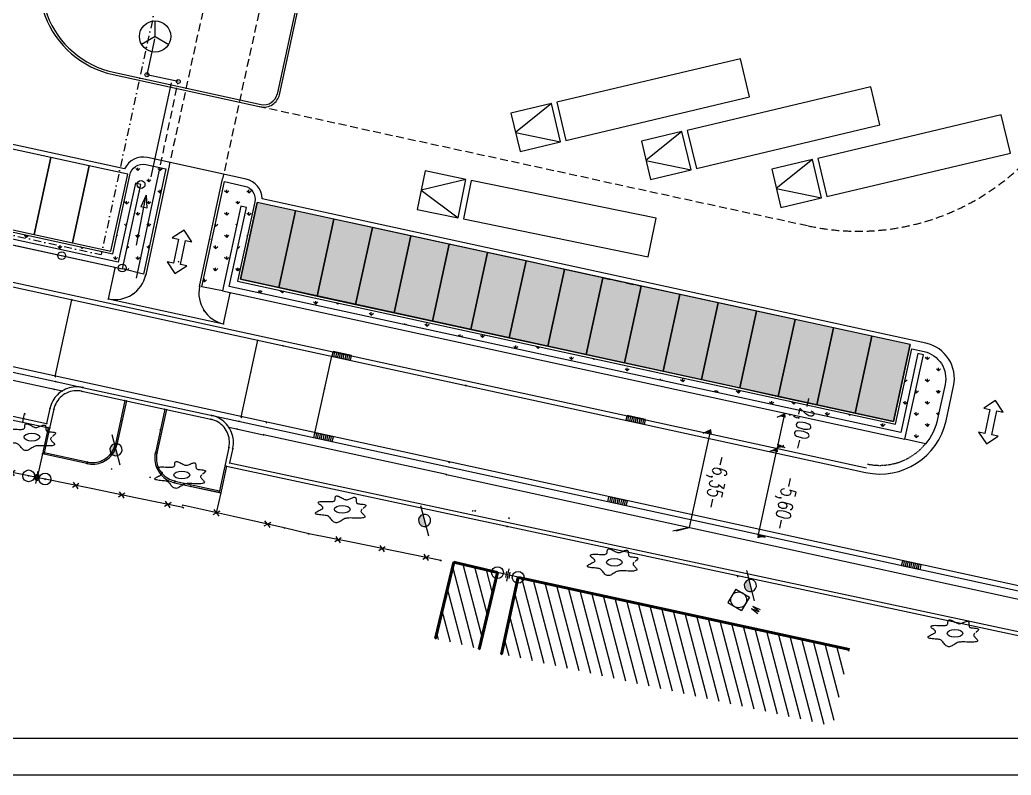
# Model space of a CAD drawing. Header units: millimetres. Extents: x 3476 to 38328, y 1439 to 26921.
# Drawn here: x 16885 to 23188, y 1439 to 6243 of the extents above; entities that cross this region are included whole.
import ezdxf

# ---------------------------------------------------------------- set-up
doc = ezdxf.new("R2010")
doc.units = ezdxf.units.MM
doc.header["$LTSCALE"] = 100
doc.header["$MEASUREMENT"] = 0
for name, pattern in [('DASHDOT', [1, 0.5, -0.25, 0, -0.25]), ('DASHED', [0.75, 0.5, -0.25]), ('DOT', [0.055, 0.03, -0.025])]:
    doc.linetypes.add(name, pattern=pattern)
doc.layers.get('0').update_dxf_attribs({"linetype": 'CONTINUOUS'})
for name, color, linetype in [('--W-AFSLUITING', 5, 'CONTINUOUS'), ('--W-BETON-Z', 4, 'CONTINUOUS'), ('--W-BORDUUR', 1, 'CONTINUOUS'), ('--W-FIETSPAD-Z', 5, 'CONTINUOUS'), ('--W-FIGUUR-25', 5, 'CONTINUOUS'), ('--W-FIGUUR-50', 3, 'CONTINUOUS'), ('--W-GOOT', 4, 'CONTINUOUS'), ('--W-GROEN-HAAG-Z', 2, 'CONTINUOUS'), ('--W-GROEN-Z', 1, 'CONTINUOUS'), ('--W-GROEN-ZA', 1, 'CONTINUOUS'), ('--W-KLINKERS-ZWART-Z', 5, 'CONTINUOUS'), ('--W-MARKERING', 1, 'DASHED'), ('--W-OT-SLOK', 7, 'CONTINUOUS'), ('--W-OT-WEG1', 7, 'CONTINUOUS'), ('--W-OT-WEG2', 7, 'CONTINUOUS'), ('--W-PARKEERVAK', 2, 'CONTINUOUS'), ('--WE-GRONDK-BUITENV', 3, 'DASHDOT'), ('BT-AFSL', 7, 'CONTINUOUS'), ('BT-BEPL', 7, 'CONTINUOUS'), ('BT-GEBO1', 7, 'CONTINUOUS'), ('BT-GEBO2', 7, 'CONTINUOUS'), ('BT-KAPA', 7, 'CONTINUOUS'), ('BT-WEG1', 7, 'CONTINUOUS'), ('C-LINE-H025X2', 7, 'DASHED')]:
    doc.layers.add(name, color=color, linetype=linetype)
doc.styles.get("Standard").update_dxf_attribs({"font": 'romans.shx', "width": 0.7, "height": 62.5})
pattern_1 = [(284.6284, (20030.515, 51681.626), (65.5377, 17.105985), [])]
pattern_2 = [(90, (-82915.385, 48275.82), (-70.71068, 70.71068), [18.75, -122.67136]), (45, (-82915.39, 48275.82), (-70.71068, 70.71068), [18.75, -81.25]), (135, (-82915.39, 48275.82), (-70.71068, -70.71068), [18.75, -81.25])]

# ---------------------------------------------------------------- blocks, each defined once
blk = doc.blocks.new('ARROW')
blk.add_hatch(color=0).paths.add_polyline_path([(0, 0), (-1.05, -0.25), (-0.9, 0), (-1.05, 0.25)])
at = {"color": 0, "lineweight": 9}
for p, q in [((-1.05, 0.25), (0, 0)), ((0, 0), (-1.05, -0.25))]:
    blk.add_line(p, q, dxfattribs=at)
at = {"flags": 1}
for tag, p in [('POINTNUMBER', (0, 0)), ('COMMENT', (0, -1.25))]:
    blk.add_attdef(tag, p, '', height=1, dxfattribs=at)
blk = doc.blocks.new('INVISIBLE')
at = {"color": 0, "lineweight": 9}
for p, q in [((-0.0375, 0), (0.0375, 0)), ((0, -0.0375), (0, 0.0375))]:
    blk.add_line(p, q, dxfattribs=at)
at = {"flags": 1}
for tag, p in [('POINTNUMBER', (0, 0)), ('COMMENT', (0, -1.25))]:
    blk.add_attdef(tag, p, '', height=1, dxfattribs=at)
blk = doc.blocks.new('AFSLUITING_HOUTPRIKKEL')
at = {"color": 0, "lineweight": 5}
blk.add_line((0, 0), (3, 0), dxfattribs=at)
at = {"color": 0, "lineweight": 20}
for q in [(0.825, 0.175), (0.825, -0.175), (1.175, 0.175), (1.175, -0.175)]:
    blk.add_line((1, 0), q, dxfattribs=at)
blk = doc.blocks.new('BEPLANTINGEN_LOOFBOOM')
at = {"color": 0, "lineweight": 20}
for p, q in [((-0.28, 1.255), (-0.23, 1.32)), ((-0.23, 1.32), (-0.18, 1.395)), ((-0.18, 1.395), (-0.125, 1.475)), ((-0.125, 1.475), (-0.075, 1.55)), ((-0.075, 1.55), (-0.02, 1.62)), ((-0.02, 1.62), (0.035, 1.68)), ((0.035, 1.68), (0.09, 1.72)), ((0.09, 1.72), (0.145, 1.74)), ((0.145, 1.74), (0.2, 1.74)), ((0.2, 1.74), (0.255, 1.72)), ((0.255, 1.72), (0.315, 1.68)), ((0.315, 1.68), (0.37, 1.62)), ((0.37, 1.62), (0.43, 1.535)), ((0.43, 1.535), (0.49, 1.435)), ((0.49, 1.435), (0.545, 1.33)), ((0.545, 1.33), (0.6, 1.22)), ((-1.255, 0.96), (-1.225, 1.015)), ((-1.255, 0.895), (-1.255, 0.96)), ((-1.245, 0.815), (-1.255, 0.895)), ((-1.215, 0.735), (-1.245, 0.815)), ((-1.225, 1.015), (-1.16, 1.055)), ((-1.19, 0.655), (-1.215, 0.735)), ((-1.16, 0.585), (-1.19, 0.655)), ((-1.16, 1.055), (-1.075, 1.075)), ((-1.075, 1.075), (-0.975, 1.085)), ((-0.975, 1.085), (-0.865, 1.09)), ((-0.865, 1.09), (-0.75, 1.09)), ((-0.65, 1.09), (-0.565, 1.095)), ((-0.565, 1.095), (-0.495, 1.105)), ((-0.495, 1.105), (-0.43, 1.13)), ((-0.43, 1.13), (-0.375, 1.16)), ((-0.375, 1.16), (-0.33, 1.2)), ((-0.33, 1.2), (-0.28, 1.255)), ((0.6, 1.22), (0.655, 1.11)), ((0.655, 1.11), (0.705, 1.015)), ((0.705, 1.015), (0.755, 0.935)), ((0.755, 0.935), (0.8, 0.87)), ((0.8, 0.87), (0.845, 0.82)), ((0.845, 0.82), (0.9, 0.78)), ((0.9, 0.78), (0.96, 0.75)), ((0.96, 0.75), (1.035, 0.73)), ((1.035, 0.73), (1.12, 0.715)), ((1.12, 0.715), (1.215, 0.705)), ((1.215, 0.705), (1.31, 0.69)), ((1.31, 0.69), (1.41, 0.68)), ((1.41, 0.68), (1.5, 0.665)), ((1.5, 0.665), (1.575, 0.645)), ((1.575, 0.645), (1.635, 0.615)), ((-1.73, -0.015), (-1.685, 0.025)), ((-1.685, 0.025), (-1.625, 0.07)), ((-1.625, 0.07), (-1.555, 0.115)), ((-1.555, 0.115), (-1.475, 0.165)), ((-1.475, 0.165), (-1.4, 0.215)), ((-1.4, 0.215), (-1.325, 0.26)), ((-1.325, 0.26), (-1.26, 0.305)), ((-1.26, 0.305), (-1.21, 0.345)), ((-1.21, 0.345), (-1.175, 0.385)), ((-1.175, 0.385), (-1.15, 0.425)), ((-1.145, 0.525), (-1.16, 0.585)), ((-1.15, 0.425), (-1.145, 0.47)), ((-1.145, 0.47), (-1.145, 0.525)), ((1.495, 0.075), (1.42, -0.015)), ((1.565, 0.165), (1.495, 0.075)), ((1.625, 0.255), (1.565, 0.165)), ((1.675, 0.34), (1.625, 0.255)), ((1.635, 0.615), (1.68, 0.58)), ((1.705, 0.415), (1.675, 0.34)), ((1.68, 0.58), (1.705, 0.535)), ((1.705, 0.535), (1.715, 0.48)), ((1.715, 0.48), (1.705, 0.415)), ((-1.765, -0.085), (-1.755, -0.055)), ((-1.755, -0.12), (-1.765, -0.085)), ((-1.755, -0.055), (-1.73, -0.015)), ((-1.73, -0.15), (-1.755, -0.12)), ((-1.69, -0.175), (-1.73, -0.15)), ((-1.635, -0.205), (-1.69, -0.175)), ((-1.57, -0.23), (-1.635, -0.205)), ((-1.495, -0.255), (-1.57, -0.23)), ((-1.425, -0.28), (-1.495, -0.255)), ((-1.355, -0.31), (-1.425, -0.28)), ((-1.295, -0.335), (-1.355, -0.31)), ((-1.25, -0.365), (-1.295, -0.335)), ((-1.22, -0.395), (-1.25, -0.365)), ((-1.24, -0.665), (-1.215, -0.59)), ((-1.205, -0.43), (-1.22, -0.395)), ((-1.215, -0.59), (-1.205, -0.525)), ((-1.2, -0.475), (-1.205, -0.43)), ((-1.205, -0.525), (-1.2, -0.475)), ((1.205, -0.365), (1.2, -0.42)), ((1.2, -0.42), (1.205, -0.48)), ((1.22, -0.31), (1.205, -0.365)), ((1.205, -0.48), (1.225, -0.55)), ((1.25, -0.25), (1.22, -0.31)), ((1.225, -0.55), (1.25, -0.625)), ((1.295, -0.185), (1.25, -0.25)), ((1.25, -0.625), (1.28, -0.71)), ((1.355, -0.105), (1.295, -0.185)), ((1.42, -0.015), (1.355, -0.105)), ((-1.35, -1.075), (-1.34, -1.005)), ((-1.35, -1.135), (-1.35, -1.075)), ((-1.34, -1.175), (-1.35, -1.135)), ((-1.34, -1.005), (-1.32, -0.925)), ((-1.315, -1.2), (-1.34, -1.175)), ((-1.32, -0.925), (-1.295, -0.84)), ((-1.285, -1.215), (-1.315, -1.2)), ((-1.295, -0.84), (-1.265, -0.75)), ((-1.24, -1.215), (-1.285, -1.215)), ((-1.265, -0.75), (-1.24, -0.665)), ((-1.185, -1.2), (-1.24, -1.215)), ((-1.125, -1.17), (-1.185, -1.2)), ((-1.055, -1.135), (-1.125, -1.17)), ((-0.985, -1.095), (-1.055, -1.135)), ((-0.915, -1.055), (-0.985, -1.095)), ((-0.845, -1.02), (-0.915, -1.055)), ((-0.78, -1), (-0.845, -1.02)), ((-0.72, -0.985), (-0.78, -1)), ((-0.67, -0.99), (-0.72, -0.985)), ((-0.625, -1.01), (-0.67, -0.99)), ((-0.58, -1.04), (-0.625, -1.01)), ((-0.54, -1.09), (-0.58, -1.04)), ((-0.5, -1.155), (-0.54, -1.09)), ((-0.455, -1.235), (-0.5, -1.155)), ((-0.41, -1.325), (-0.455, -1.235)), ((0.385, -1.21), (0.345, -1.265)), ((0.425, -1.175), (0.385, -1.21)), ((0.465, -1.15), (0.425, -1.175)), ((0.51, -1.135), (0.465, -1.15)), ((0.565, -1.135), (0.51, -1.135)), ((0.635, -1.145), (0.565, -1.135)), ((0.71, -1.16), (0.635, -1.145)), ((0.8, -1.18), (0.71, -1.16)), ((0.895, -1.2), (0.8, -1.18)), ((0.99, -1.225), (0.895, -1.2)), ((1.08, -1.24), (0.99, -1.225)), ((1.16, -1.245), (1.08, -1.24)), ((1.23, -1.245), (1.16, -1.245)), ((1.285, -1.23), (1.23, -1.245)), ((1.28, -0.71), (1.31, -0.8)), ((1.33, -1.205), (1.285, -1.23)), ((1.31, -0.8), (1.34, -0.89)), ((1.36, -1.165), (1.33, -1.205)), ((1.34, -0.89), (1.36, -0.975)), ((1.36, -0.975), (1.375, -1.05)), ((1.375, -1.115), (1.36, -1.165)), ((1.375, -1.05), (1.375, -1.115)), ((-0.365, -1.42), (-0.41, -1.325)), ((-0.315, -1.515), (-0.365, -1.42)), ((-0.27, -1.6), (-0.315, -1.515)), ((-0.22, -1.675), (-0.27, -1.6)), ((-0.17, -1.725), (-0.22, -1.675)), ((-0.12, -1.76), (-0.17, -1.725)), ((-0.075, -1.78), (-0.12, -1.76)), ((-0.025, -1.775), (-0.075, -1.78)), ((0.025, -1.75), (-0.025, -1.775)), ((0.075, -1.71), (0.025, -1.75)), ((0.12, -1.65), (0.075, -1.71)), ((0.17, -1.575), (0.12, -1.65)), ((0.215, -1.495), (0.17, -1.575)), ((0.26, -1.41), (0.215, -1.495)), ((0.305, -1.335), (0.26, -1.41)), ((0.345, -1.265), (0.305, -1.335))]:
    blk.add_line(p, q, dxfattribs=at)
blk.add_circle((0, 0), 0.5, dxfattribs=at)
at = {"flags": 1}
for tag, p in [('POINTNUMBER', (0, 0)), ('COMMENT', (0, -1.25))]:
    blk.add_attdef(tag, p, '', height=1, dxfattribs=at)
blk = doc.blocks.new('CIRCLE')
at = {"color": 0, "lineweight": 20}
blk.add_circle((0, 0), 0.375, dxfattribs=at)
at = {"flags": 1}
for tag, p in [('POINTNUMBER', (0, 0)), ('COMMENT', (0, -1.25))]:
    blk.add_attdef(tag, p, '', height=1, dxfattribs=at)
blk = doc.blocks.new('AFSLUITING_POORT')
at = {"color": 0, "lineweight": 5}
for p, q in [((0, 0), (1.7, 0)), ((1.7, 0), (1.7, 0.2)), ((1.7, 0), (1.7, -0.2)), ((2, 0), (2, 0.4)), ((2, 0), (2, -0.4)), ((2.3, 0), (2.3, 0.2)), ((2.3, 0), (4, 0)), ((2.3, 0), (2.3, -0.2))]:
    blk.add_line(p, q, dxfattribs=at)
blk = doc.blocks.new('PALEN_VERLICHTING')
h = blk.add_hatch(color=0)
edge = h.paths.add_edge_path()
edge.add_line((-0.275, -0.275), (0.275, 0.275))
edge.add_arc((0, 0), 0.389, -135, 45, ccw=False)
at = {"color": 0, "lineweight": 20}
blk.add_line((-0.705, -0.705), (0.71, 0.705), dxfattribs=at)
for start, end in [(45, 225), (225, 45)]:
    blk.add_arc((0, 0), 0.389, start, end, dxfattribs=at)
at = {"flags": 1}
for tag, p in [('POINTNUMBER', (0, 0)), ('COMMENT', (0, -1.25))]:
    blk.add_attdef(tag, p, '', height=1, dxfattribs=at)
blk = doc.blocks.new('OT_WEG_STRAATKOLK')
at = {"color": 0, "lineweight": 20}
for p, q in [((-1, 0.24), (1, 0.24)), ((-1, 0.24), (-1, -0.22)), ((-0.8, 0.24), (-0.8, -0.22)), ((-0.6, 0.24), (-0.6, -0.22)), ((-0.4, 0.24), (-0.4, -0.22)), ((-0.2, 0.24), (-0.2, -0.22)), ((0, 0.24), (0, -0.22)), ((0.2, 0.24), (0.2, -0.22)), ((0.4, 0.24), (0.4, -0.22)), ((0.6, 0.24), (0.6, -0.22)), ((0.8, 0.24), (0.8, -0.22)), ((1, 0.24), (1, -0.22)), ((-1, -0.22), (1, -0.22))]:
    blk.add_line(p, q, dxfattribs=at)
at = {"flags": 1}
for tag, p in [('POINTNUMBER', (0, 0)), ('COMMENT', (0, -1.25))]:
    blk.add_attdef(tag, p, '', height=1, dxfattribs=at)
blk = doc.blocks.new('STRMEUB_STRAATKAP_W')
at = {"color": 0, "lineweight": 20}
for p, q in [((-0.5, -0.5), (-0.5, 0.5)), ((-0.5, 0.5), (0.5, 0.5)), ((0.5, -0.5), (0.5, 0.5)), ((-0.5, -0.5), (0.5, -0.5))]:
    blk.add_line(p, q, dxfattribs=at)
blk.add_circle((0, 0), 0.5, dxfattribs=at)
at = {"color": 0, "insert": (0, 1.25), "char_height": 0.525, "width": 0.91553, "attachment_point": 5}
blk.add_mtext('\\Ftxt.shx|b0;W', dxfattribs=at)
at = {"flags": 1}
for tag, p in [('POINTNUMBER', (0, 0)), ('COMMENT', (0, -1.25))]:
    blk.add_attdef(tag, p, '', height=1, dxfattribs=at)

msp = doc.modelspace()

# ---------------------------------------------------------------- hatches: boundary and pattern name
at = {"layer": '--W-GROEN-ZA'}
h = msp.add_hatch(dxfattribs=at)
h.set_pattern_fill('GRASS', color=256, scale=100, style=0)
h.set_pattern_definition(pattern_2)
edge = h.paths.add_edge_path()
edge.add_line((17814.74, 5294.9), (17671.67, 4624.52))
edge.add_line((17671.67, 4624.52), (17537.46, 4659.17))
edge.add_line((17537.46, 4659.17), (17654.38, 5196.34))
edge.add_line((17654.38, 5196.34), (17620.18, 5203.79))
edge.add_line((17620.18, 5203.79), (17510.71, 4700.81))
edge.add_line((17510.71, 4700.81), (12307.53, 5833.32))
edge.add_line((12307.53, 5833.32), (12317.1, 5877.29))
edge.add_line((12317.1, 5877.29), (17476.31, 4754.35))
edge.add_line((17476.31, 4754.35), (17585.19, 5254.63))
edge.add_arc((17668.94, 5239.55), 85.09, 77.746857, 169.788351, ccw=False)
edge.add_line((17687, 5322.7), (17814.74, 5294.9))
h = msp.add_hatch(dxfattribs=at)
h.set_pattern_fill('GRASS', color=256, scale=100, style=0)
h.set_pattern_definition(pattern_2)
edge = h.paths.add_edge_path()
edge.add_arc((18296.3, 5102.68), 85, -12.279313, 77.720687, ccw=False)
edge.add_line((18379.36, 5084.6), (18269.83, 4581.38))
edge.add_line((18269.83, 4581.38), (22451.91, 3671.12))
edge.add_line((22451.91, 3671.12), (22556.12, 4149.91))
edge.add_line((22556.12, 4149.91), (22634.29, 4132.9))
edge.add_arc((22597.07, 3961.9), 175, -12.279313, 77.720687, ccw=False)
edge.add_line((22768.07, 3924.68), (22720.22, 3704.83))
edge.add_arc((22353.8, 3784.58), 375, 320.762938, 347.720687, ccw=False)
edge.add_line((22644.25, 3547.39), (22513.07, 3575.94))
edge.add_line((22513.07, 3575.94), (22630.04, 4113.36))
edge.add_line((22630.04, 4113.36), (22595.84, 4120.8))
edge.add_line((22595.84, 4120.8), (22486.31, 3617.58))
edge.add_line((22486.31, 3617.58), (18216.29, 4546.98))
edge.add_line((18216.29, 4546.98), (18325.82, 5050.2))
edge.add_line((18325.82, 5050.2), (18291.62, 5057.64))
edge.add_line((18291.62, 5057.64), (18174.64, 4520.23))
edge.add_line((18174.64, 4520.23), (18043, 4543.83))
edge.add_line((18043, 4543.83), (18185.96, 5213.69))
edge.add_line((18185.96, 5213.69), (18314.38, 5185.73))
at = {"layer": '--W-OT-WEG1'}
h = msp.add_hatch(color=256, dxfattribs=at)
h.paths.add_polyline_path([(18394.01, 5081.41), (18287.67, 4592.85), (22440.45, 3688.97), (22546.78, 4177.53)])
h.paths.add_polyline_path([(25313.18, 3063.7), (25419.47, 3552.27), (23709.56, 3924.44), (23603.22, 3435.88)])
at = {"layer": 'BT-GEBO2'}
h = msp.add_hatch(dxfattribs=at)
h.set_pattern_fill('_VERTICAAL', color=256, scale=100, angle=-120.3716, style=0, pattern_type=0)
h.set_pattern_definition(pattern_1)
h.paths.add_polyline_path([(19806.14, 2241.25), (19922.76, 2727.46), (19645.24, 2794.02), (19528.63, 2307.81)])
h = msp.add_hatch(dxfattribs=at)
h.set_pattern_fill('_VERTICAAL', color=256, scale=100, angle=-120.3716, style=0, pattern_type=0)
h.set_pattern_definition(pattern_1)
h.paths.add_polyline_path([(22054.76, 1750.44), (22161.23, 2238.97), (20053.7, 2697.82), (19947.23, 2209.29)])

# ---------------------------------------------------------------- linework, layer by layer
at = {"layer": '--W-AFSLUITING'}
for p, q in [((17724.9, 6039.11), (17693.79, 5893.36)), ((17893.22, 5850.8), (17693.79, 5893.36)), ((12265.88, 5806.56), (17537.46, 4659.17)), ((17537.46, 4659.17), (17654.38, 5196.34))]:
    msp.add_line(p, q, dxfattribs=at)
for centre, radius in [((17693.79, 5893.36), 12.5), ((17893.22, 5850.8), 12.5), ((17656.31, 5195.82), 25), ((17151.5, 4743.18), 25), ((17536.62, 4664.54), 25)]:
    msp.add_circle(centre, radius, dxfattribs=at)
at = {"layer": '--W-BETON-Z'}
msp.add_lwpolyline([(19703.47, 10200.61, 0.1374233), (19490.44, 10035.11), (17123.98, 6837.93, 0.5442471), (17478.64, 5894.7), (18416.99, 5690.46, 0.4142136), (18535.97, 5766.9), (18677, 6414.82), (20907.45, 9428.25), (20903.27, 9656.16), (20894.11, 10156.08), (29642.64, 10316.42), (29651.8, 9816.5), (29728.24, 9817.9), (31151.85, 11741.25, 0.7435213), (31094.54, 11817.98, 0.1580312), (30122.3, 11058.95, -0.2257767), (29011.63, 10404.87), (20792.3, 10254.23), (20804.29, 9599.83), (20710.97, 9473.75), (19712.39, 10212.66)], format="xyb", dxfattribs=at)
at = {"layer": '--W-BORDUUR'}
for p, q in [((18663.03, 6421.15), (18521.32, 5770.09)), ((17481.83, 5909.35), (18420.18, 5705.11))]:
    msp.add_line(p, q, dxfattribs=at)
for centre, radius, start, end in [((17606.25, 6480.97), 585, 143.49223, 257.720687), ((18438.26, 5788.17), 85, 257.720687, 347.720687)]:
    msp.add_arc(centre, radius, start, end, dxfattribs=at)
at = {"layer": '--W-FIETSPAD-Z'}
for p, q in [((17832.52, 5306.29), (17686.34, 4621.39)), ((18028.33, 4546.96), (18174.45, 5231.64)), ((17448.38, 4468.5), (18181.22, 4309))]:
    msp.add_line(p, q, dxfattribs=at)
for centre, start, end in [((17490.91, 4663.93), 257.720687, 347.720687), ((18223.75, 4504.42), 167.720687, 257.720687)]:
    msp.add_arc(centre, 200, start, end, dxfattribs=at)
at = {"layer": '--W-FIGUUR-25'}
for p, q in [((17745.77, 6136.91), (17745.77, 6236.91)), ((17745.77, 6136.91), (17659.17, 6086.91)), ((17742.58, 6121.97), (17724.9, 6039.11)), ((17745.77, 6136.91), (17832.37, 6086.91)), ((20266.15, 5710.4), (20036.65, 5527.39)), ((20036.65, 5527.39), (20323.93, 5467.17)), ((21095.34, 5532.04), (20865.84, 5349.03)), ((20865.84, 5349.03), (21153.13, 5288.81)), ((21924.54, 5353.68), (21695.04, 5170.67)), ((19722.12, 5228.51), (19436.85, 5159.36)), ((21695.04, 5170.67), (21982.32, 5110.45)), ((17627.21, 4810.49), (17689.31, 5127.18)), ((17689.31, 5127.18), (17654.53, 5053.32)), ((17689.31, 5127.18), (17693.63, 5045.65)), ((19436.85, 5159.36), (19671.95, 4983.6)), ((17693.63, 5045.65), (17654.53, 5053.32))]:
    msp.add_line(p, q, dxfattribs=at)
for points in [[(21524.92, 5752.49), (21467.14, 5995.72), (20299.69, 5718.36), (20357.47, 5475.13)], [(22354.11, 5574.13), (22296.33, 5817.36), (21128.88, 5540), (21186.67, 5296.77)], [(20266.15, 5710.4), (20007.75, 5649.01), (20065.54, 5405.78), (20323.93, 5467.17)], [(23183.31, 5395.77), (23125.52, 5639), (21958.08, 5361.64), (22015.86, 5118.41)], [(21095.34, 5532.04), (20836.95, 5470.65), (20894.73, 5227.42), (21153.13, 5288.81)], [(21924.54, 5353.68), (21666.14, 5292.29), (21723.93, 5049.06), (21982.32, 5110.45)], [(19722.12, 5228.51), (19461.94, 5281.82), (19411.76, 5036.91), (19671.95, 4983.6)], [(20881.24, 4735.84), (20931.42, 4980.76), (19755.89, 5221.59), (19705.72, 4976.68)], [(17906.76, 4686.39), (17938.96, 4839), (17978.63, 4830.63), (17929.63, 4905.82), (17854.44, 4856.83), (17894.12, 4848.46), (17861.92, 4695.85), (17822.25, 4704.22), (17871.25, 4629.03), (17946.43, 4678.02)], [(23065.92, 3603.37), (23098.11, 3755.97), (23137.78, 3747.61), (23088.79, 3822.79), (23013.6, 3773.8), (23053.27, 3765.43), (23021.08, 3612.83), (22981.41, 3621.19), (23030.4, 3546.01), (23105.59, 3595)]]:
    msp.add_lwpolyline(points, close=True, dxfattribs=at)
msp.add_circle((17745.77, 6136.91), 100, dxfattribs=at)
at = {"layer": '--W-FIGUUR-50'}
for p, q in [((17721.31, 5243.96), (17849.11, 5842.78)), ((17626.34, 4600.29), (17764.52, 5247.74))]:
    msp.add_line(p, q, dxfattribs=at)
at = {"layer": '--W-GOOT'}
for p, q in [((17551.64, 5295.72), (12371.41, 6423.23)), ((18323.97, 5229.7), (17696.59, 5366.67)), ((22645.99, 4186.64), (18426.28, 5105.09)), ((22773.96, 3693.13), (22821.81, 3912.99))]:
    msp.add_line(p, q, dxfattribs=at)
for centre, radius, start, end in [((17668.92, 5239.65), 130, 77.720404, 154.449883), ((18296.3, 5102.68), 130, 1.063051, 77.720687), ((22597.07, 3961.9), 230, 347.720687, 77.720687), ((22353.8, 3784.58), 430, 257.720687, 347.720687)]:
    msp.add_arc(centre, radius, start, end, dxfattribs=at)
at = {"layer": '--W-GROEN-HAAG-Z'}
for points in [[(17654.38, 5196.34), (17620.18, 5203.79), (17510.71, 4700.81), (12307.53, 5833.32), (12423.44, 6365.85), (12389.24, 6373.29), (12265.88, 5806.56), (17537.46, 4659.17)], [(22630.04, 4113.36), (22595.84, 4120.8), (22486.31, 3617.58), (18216.29, 4546.98), (18325.82, 5050.2), (18291.62, 5057.64), (18174.64, 4520.23), (22513.07, 3575.94)]]:
    msp.add_lwpolyline(points, close=True, dxfattribs=at)
at = {"layer": '--W-GROEN-Z'}
for points in [[(17814.74, 5294.9), (17671.67, 4624.52), (17537.46, 4659.17), (17654.38, 5196.34), (17620.18, 5203.79), (17510.71, 4700.81), (12307.53, 5833.32), (12317.1, 5877.29), (17476.31, 4754.35), (17585.19, 5254.63, -0.4246885), (17687, 5322.7)], [(18314.38, 5185.73, -0.4142136), (18379.36, 5084.6), (18269.83, 4581.38), (22451.91, 3671.12), (22556.12, 4149.91), (22634.29, 4132.9, -0.4142136), (22768.07, 3924.68), (22720.22, 3704.83, -0.1181709), (22644.25, 3547.39), (22513.07, 3575.94), (22630.04, 4113.36), (22595.84, 4120.8), (22486.31, 3617.58), (18216.29, 4546.98), (18325.82, 5050.2), (18291.62, 5057.64), (18174.64, 4520.23), (18043, 4543.83), (18185.96, 5213.69)]]:
    msp.add_lwpolyline(points, format="xyb", close=True, dxfattribs=at)
at = {"layer": '--W-KLINKERS-ZWART-Z'}
for p, q in [((18287.67, 4592.85), (18394.01, 5081.41)), ((22546.78, 4177.53), (18394.01, 5081.41)), ((22440.45, 3688.97), (18287.67, 4592.85)), ((22546.78, 4177.53), (22440.45, 3688.97))]:
    msp.add_line(p, q, dxfattribs=at)
at = {"layer": '--W-MARKERING'}
for p, q in [((18144.02, 6733.07), (17832.18, 5304.69)), ((18452.42, 6504.86), (18174.45, 5231.64)), ((17764.52, 5247.74), (17890.61, 5838.57)), ((18399.54, 5694.26), (21897.77, 4932.84))]:
    msp.add_line(p, q, dxfattribs=at)
msp.add_arc((22216.78, 6398.53), 1500, 257.720687, 333.340018, dxfattribs=at)
at = {"layer": '--W-OT-WEG1', "linetype": 'Continuous', "lineweight": 25}
for p, q in [((13584.06, 5253.31), (22174.28, 3383.59)), ((13589.75, 5282.78), (22268.73, 3393.74)), ((13801.23, 4663.64), (17113.88, 3942.61)), ((13898.78, 4591.23), (17154.57, 3882.59)), ((14257.59, 4599.73), (25500.55, 2152.62)), ((17110.49, 3974.05), (17216.83, 4462.62)), ((13887.46, 4365.9), (17055.91, 3676.27)), ((13857.71, 4346.79), (17050.59, 3651.84)), ((18292.8, 3716.71), (18399.14, 4205.28)), ((18761.82, 3614.63), (18868.16, 4103.19)), ((17113.88, 3942.61), (17284.87, 3905.39)), ((17279.56, 3880.97), (18100.34, 3702.32)), ((17284.87, 3905.39), (18276.65, 3689.53)), ((17553.15, 3821.42), (17493.01, 3545.09)), ((17562.92, 3819.29), (17502.78, 3542.96)), ((17076.66, 3771.62), (17055.91, 3676.27)), ((17101.09, 3766.3), (17075.03, 3646.57)), ((17807.2, 3766.12), (17747.06, 3489.79)), ((17816.97, 3763.99), (17756.83, 3487.67)), ((18276.65, 3689.53), (23590.34, 2532.97)), ((17065.25, 3648.69), (17029.04, 3482.33)), ((17075.03, 3646.57), (17040.94, 3489.97)), ((17050.59, 3651.84), (17075.03, 3646.57)), ((18214.7, 3651.84), (18434.8, 3603.93)), ((19597.58, 3350.85), (18434.8, 3603.93)), ((17029.04, 3482.33), (16996.33, 3332.03)), ((17312.41, 3420.65), (17029.04, 3482.33)), ((17314.54, 3430.42), (17040.94, 3489.97)), ((18215.01, 3523.85), (18154.86, 3247.52)), ((18239.43, 3518.53), (18219.11, 3425.16)), ((18199.13, 3403.9), (18162.51, 3235.62)), ((18199.13, 3403.9), (24164.28, 2128.97)), ((18219.11, 3425.16), (24169.5, 2153.39)), ((19597.58, 3350.85), (24817.34, 2214.73)), ((17869.37, 3299.43), (18162.51, 3235.62)), ((17871.5, 3309.2), (18154.86, 3247.52)), ((18162.51, 3235.62), (18134.75, 3108.09))]:
    msp.add_line(p, q, dxfattribs=at)
at = {"layer": '--W-OT-WEG1'}
msp.add_line((22174.28, 3383.59), (22262.35, 3364.42), dxfattribs=at)
at = {"layer": '--W-OT-WEG1', "linetype": 'Continuous', "lineweight": 25}
for points in [[(17284.87, 3905.39, -39.66), (17272.74, 3907.59, -39.89), (17260.48, 3908.93, -40.13), (17248.16, 3909.4, -40.38), (17235.84, 3909, -40.63), (17223.57, 3907.73, -40.88), (17211.43, 3905.61, -41.13), (17199.46, 3902.63, -41.38), (17187.74, 3898.82, -41.63), (17176.31, 3894.19, -41.88), (17165.23, 3888.77, -42.12), (17154.57, 3882.59, -42.36), (17154.57, 3882.59, -42.36)], [(17154.57, 3882.59, -42.36), (17144.1, 3875.47, -42.6), (17134.18, 3867.62, -42.85), (17124.85, 3859.07, -43.1), (17116.16, 3849.87, -43.36), (17108.16, 3840.07, -43.61), (17100.89, 3829.71, -43.87), (17094.38, 3818.85, -44.13), (17088.68, 3807.56, -44.39), (17083.81, 3795.88, -44.64), (17079.8, 3783.88, -44.89), (17076.66, 3771.62, -45.13), (17076.66, 3771.62, -45.13)], [(17279.56, 3880.97, -39.39), (17267.34, 3883.1, -39.63), (17255, 3884.22, -39.88), (17242.6, 3884.31, -40.15), (17230.24, 3883.38, -40.43), (17217.99, 3881.44, -40.73), (17205.95, 3878.49, -41.03), (17194.2, 3874.55, -41.34), (17182.81, 3869.66, -41.65), (17171.86, 3863.84, -41.97), (17161.43, 3857.14, -42.29), (17151.59, 3849.6, -42.61), (17142.4, 3841.27, -42.93), (17133.94, 3832.21, -43.24), (17126.25, 3822.49, -43.54), (17119.39, 3812.16, -43.83), (17113.4, 3801.3, -44.12), (17108.34, 3789.99, -44.38), (17104.22, 3778.29, -44.64), (17101.09, 3766.3, -44.87), (17101.09, 3766.3, -44.87)], [(18214.7, 3651.84, -48.49), (18207.57, 3661.9, -48.49), (18199.75, 3671.44, -48.49), (18191.27, 3680.39, -48.5), (18182.19, 3688.73, -48.5), (18172.55, 3696.41, -48.5), (18162.38, 3703.4, -48.5), (18151.75, 3709.64, -48.5), (18140.71, 3715.13, -48.5), (18129.31, 3719.82, -48.5), (18117.6, 3723.7, -48.5), (18105.66, 3726.75, -48.5), (18105.66, 3726.75, -48.5)], [(18215.01, 3523.85, -39.26), (18217.14, 3536.06, -39.27), (18218.26, 3548.41, -39.27), (18218.35, 3560.8, -39.27), (18217.42, 3573.17, -39.27), (18215.48, 3585.41, -39.27), (18212.52, 3597.45, -39.27), (18208.59, 3609.21, -39.27), (18203.7, 3620.6, -39.27), (18197.88, 3631.55, -39.27), (18191.18, 3641.98, -39.28), (18183.64, 3651.82, -39.28), (18175.31, 3661, -39.28), (18166.25, 3669.47, -39.28), (18156.53, 3677.16, -39.28), (18146.2, 3684.02, -39.28), (18135.34, 3690, -39.28), (18124.03, 3695.07, -39.28), (18112.33, 3699.18, -39.28), (18100.34, 3702.32, -39.28), (18100.34, 3702.32, -39.28)], [(18239.43, 3518.53, -48.48), (18241.68, 3530.99, -48.48), (18243.01, 3543.57, -48.48), (18243.44, 3556.22, -48.49), (18242.95, 3568.86, -48.49), (18241.54, 3581.44, -48.49), (18239.23, 3593.88, -48.49), (18236.03, 3606.12, -48.49), (18231.95, 3618.1, -48.49), (18227.02, 3629.76, -48.49), (18221.26, 3641.02, -48.49), (18214.7, 3651.84, -48.49), (18214.7, 3651.84, -48.49)], [(17312.41, 3420.65, -39.26), (17324.78, 3418.46, -39.25), (17337.29, 3417.25, -39.24), (17349.85, 3417.03, -39.23), (17362.39, 3417.79, -39.23), (17374.83, 3419.53, -39.22), (17387.1, 3422.24, -39.21), (17399.11, 3425.91, -39.2), (17410.8, 3430.51, -39.19), (17422.1, 3436.01, -39.18), (17432.93, 3442.38, -39.17), (17443.22, 3449.58, -39.16), (17452.92, 3457.57, -39.15), (17461.96, 3466.29, -39.15), (17470.29, 3475.69, -39.14), (17477.86, 3485.72, -39.13), (17484.61, 3496.32, -39.12), (17490.51, 3507.41, -39.11), (17495.53, 3518.92, -39.1), (17499.63, 3530.8, -39.1), (17502.78, 3542.96, -39.09), (17502.78, 3542.96, -39.09)], [(17314.54, 3430.42, -39.47), (17326.75, 3428.29, -39.46), (17339.1, 3427.17, -39.46), (17351.49, 3427.08, -39.45), (17363.86, 3428.01, -39.44), (17376.1, 3429.95, -39.43), (17388.14, 3432.9, -39.42), (17399.9, 3436.84, -39.41), (17411.29, 3441.73, -39.4), (17422.24, 3447.55, -39.39), (17432.67, 3454.25, -39.38), (17442.51, 3461.79, -39.37), (17451.69, 3470.12, -39.36), (17460.16, 3479.18, -39.35), (17467.85, 3488.9, -39.35), (17474.71, 3499.23, -39.34), (17480.69, 3510.09, -39.33), (17485.76, 3521.4, -39.32), (17489.87, 3533.09, -39.31), (17493.01, 3545.09, -39.31), (17493.01, 3545.09, -39.31)], [(17747.06, 3489.79, -39.29), (17744.87, 3477.42, -39.29), (17743.66, 3464.92, -39.28), (17743.43, 3452.36, -39.28), (17744.19, 3439.82, -39.28), (17745.94, 3427.37, -39.28), (17748.65, 3415.11, -39.28), (17752.32, 3403.09, -39.28), (17756.92, 3391.4, -39.28), (17762.42, 3380.11, -39.28), (17768.79, 3369.28, -39.28), (17775.99, 3358.98, -39.27), (17783.97, 3349.28, -39.27), (17792.7, 3340.24, -39.27), (17802.1, 3331.91, -39.27), (17812.13, 3324.35, -39.27), (17822.72, 3317.59, -39.27), (17833.81, 3311.69, -39.27), (17845.33, 3306.67, -39.27), (17857.21, 3302.58, -39.27), (17869.37, 3299.43, -39.27), (17869.37, 3299.43, -39.27)], [(17756.83, 3487.67, -39.29), (17754.7, 3475.45, -39.28), (17753.58, 3463.11, -39.28), (17753.48, 3450.71, -39.28), (17754.41, 3438.35, -39.28), (17756.36, 3426.1, -39.28), (17759.31, 3414.06, -39.28), (17763.25, 3402.31, -39.28), (17768.14, 3390.92, -39.28), (17773.96, 3379.97, -39.28), (17780.66, 3369.54, -39.27), (17788.2, 3359.7, -39.27), (17796.53, 3350.51, -39.27), (17805.58, 3342.05, -39.27), (17815.31, 3334.36, -39.27), (17825.63, 3327.5, -39.27), (17836.49, 3321.51, -39.27), (17847.81, 3316.45, -39.27), (17859.5, 3312.33, -39.27), (17871.5, 3309.2, -39.26), (17871.5, 3309.2, -39.26)]]:
    msp.add_polyline3d(points, dxfattribs=at)
at = {"layer": '--W-OT-WEG1', "linetype": 'DOT', "lineweight": 20}
msp.add_arc((22353.8, 3784.58), 375, 257.720687, 320.762938, dxfattribs=at)
at = {"layer": '--W-OT-WEG2', "linetype": 'Continuous', "lineweight": 9}
for p, q in [((17448.38, 4468.5), (17490.91, 4663.93)), ((18181.22, 4309), (18223.75, 4504.42)), ((21746.64, 3737.64), (21704.11, 3542.21)), ((21276.19, 3635.35), (21141.14, 3014.88)), ((21698.79, 3517.79), (21579.69, 2970.6))]:
    msp.add_line(p, q, dxfattribs=at)
at = {"layer": '--W-PARKEERVAK'}
for points in [[(17082.62, 5367.1), (16838.34, 5420.27), (16732, 4931.71), (16976.28, 4878.54)], [(17326.9, 5313.93), (17082.62, 5367.1), (16976.28, 4878.54), (17220.56, 4825.37)], [(17571.18, 5260.76), (17326.9, 5313.93), (17220.56, 4825.37), (17464.84, 4772.2)], [(18638.29, 5028.24), (18394.01, 5081.41), (18287.67, 4592.85), (18531.96, 4539.68)], [(18882.57, 4975.07), (18638.29, 5028.24), (18531.96, 4539.68), (18776.24, 4486.51)], [(19126.86, 4921.9), (18882.57, 4975.07), (18776.24, 4486.51), (19020.52, 4433.34)], [(19371.14, 4868.73), (19126.86, 4921.9), (19020.52, 4433.34), (19264.8, 4380.17)], [(19615.42, 4815.56), (19371.14, 4868.73), (19264.8, 4380.17), (19509.08, 4327)], [(19859.7, 4762.39), (19615.42, 4815.56), (19509.08, 4327), (19753.36, 4273.83)], [(20103.98, 4709.22), (19859.7, 4762.39), (19753.36, 4273.83), (19997.64, 4220.66)], [(20348.26, 4656.05), (20103.98, 4709.22), (19997.64, 4220.66), (20241.92, 4167.49)], [(20592.54, 4602.89), (20348.26, 4656.05), (20241.92, 4167.49), (20486.2, 4114.32)], [(20836.82, 4549.72), (20592.54, 4602.89), (20486.2, 4114.32), (20730.48, 4061.15)], [(21081.1, 4496.55), (20836.82, 4549.72), (20730.48, 4061.15), (20974.76, 4007.99)], [(21325.38, 4443.38), (21081.1, 4496.55), (20974.76, 4007.99), (21219.04, 3954.82)], [(21569.66, 4390.21), (21325.38, 4443.38), (21219.04, 3954.82), (21463.32, 3901.65)], [(21813.94, 4337.04), (21569.66, 4390.21), (21463.32, 3901.65), (21707.6, 3848.48)], [(22058.22, 4283.87), (21813.94, 4337.04), (21707.6, 3848.48), (21951.88, 3795.31)], [(22302.5, 4230.7), (22058.22, 4283.87), (21951.88, 3795.31), (22196.16, 3742.14)], [(22546.78, 4177.53), (22302.5, 4230.7), (22196.16, 3742.14), (22440.45, 3688.97)]]:
    msp.add_lwpolyline(points, close=True, dxfattribs=at)
at = {"layer": '--WE-GRONDK-BUITENV'}
for p in [(17834.77, 6728.16), (12569.97, 5801.78)]:
    msp.add_line(p, (17402.87, 4749.87), dxfattribs=at)
for p, q in [((30039.89, 1671.75), (3666.42, 1671.75)), ((38328.29, 1439.25), (3476.1, 1439.25))]:
    msp.add_line(p, q)
at = {"layer": 'BT-GEBO1', "linetype": 'Continuous', "lineweight": 50}
for p, q in [((19645.24, 2794.02), (19528.63, 2307.81)), ((19922.76, 2727.46), (19645.24, 2794.02)), ((19922.76, 2727.46), (19806.14, 2241.25)), ((20053.7, 2697.82), (19947.23, 2209.29)), ((22159.85, 2237.95), (20056.83, 2696.29))]:
    msp.add_line(p, q, dxfattribs=at)
at = {"layer": 'BT-WEG1', "linetype": 'Continuous', "lineweight": 5}
for p, q in [((16908.9, 3708.01), (16915.23, 3737.33)), ((16903.62, 3683.57), (16908.9, 3708.01))]:
    msp.add_line(p, q, dxfattribs=at)
at = {"layer": 'BT-WEG1', "lineweight": 9}
for p, q in [((17968.68, 3277.81), (18152.87, 3238.36)), ((18722.15, 2974.36), (18566.83, 3011.45))]:
    msp.add_line(p, q, dxfattribs=at)
at = {"layer": 'C-LINE-H025X2'}
msp.add_line((20592.54, 4602.89), (20836.82, 4549.72), dxfattribs=at)

# ---------------------------------------------------------------- block references
at = {"layer": '--W-OT-SLOK', "lineweight": 9, "xscale": 60.00000238419338, "yscale": 69.9999988079071, "zscale": 100, "rotation": 167.9583618021229}
for p in [(18933.01, 4105.39), (20802.1, 3698.54), (18817.15, 3587.89), (20686.23, 3181.04), (22553.94, 2773.88)]:
    msp.add_blockref('OT_WEG_STRAATKOLK', p, dxfattribs=at)
at = {"layer": '--W-OT-WEG1', "lineweight": 9, "xscale": 100, "yscale": 100, "zscale": 100, "rotation": 239.6284}
for p in [(17686.34, 4621.39, -39.26), (18028.33, 4546.96, -39.26), (17216.83, 4462.62, -40.43), (17448.38, 4468.5, -39.26), (18181.22, 4309, -39.26), (18399.14, 4205.28, -40.27), (18558.16, 4170.66, -39.26), (18868.16, 4103.19, -40.2), (17110.49, 3974.05, -48.93), (17113.88, 3942.61, -39.26), (17284.87, 3905.39, -39.66), (19720.93, 3917.58, -39.26), (17103.24, 3893.76, -41.42), (17154.57, 3882.59, -42.36), (17279.56, 3880.97, -39.39), (17553.15, 3821.42, -39.36), (17562.92, 3819.29, -39.36), (17076.66, 3771.62, -45.13), (17101.09, 3766.3, -44.87), (17807.2, 3766.12, -39.32), (17816.97, 3763.99, -39.32), (18105.66, 3726.75, -48.5), (18292.8, 3716.71, -52.05), (17050.59, 3651.84, -49.25), (17055.91, 3676.27, -49.25), (18100.34, 3702.32, -39.28), (18214.7, 3651.84, -48.49), (18276.65, 3689.53, -39.59), (18276.65, 3689.53, -39.26), (18451.82, 3682.1, -39.6), (17060.36, 3649.73, -49.28), (17065.25, 3648.69, -49.33), (17075.03, 3646.57, -49.33), (17075.03, 3646.57, -49.33), (18266.02, 3640.67, -39.26), (18434.8, 3603.93, -39.26), (18761.82, 3614.63, -53.28), (17493.01, 3545.09, -39.31), (17502.78, 3542.96, -39.09), (17029.04, 3482.33, -39.24), (17040.94, 3489.97, -39.83), (17747.06, 3489.79, -39.29), (17756.83, 3487.67, -39.29), (18215.01, 3523.85, -39.26), (18239.43, 3518.53, -48.48), (17312.41, 3420.65, -39.26), (17314.54, 3430.42, -39.47), (18199.13, 3403.9, -53.28), (18199.13, 3403.9, -53.3), (18219.11, 3425.16, -53.34), (19614.59, 3429.02, -39.53), (17468.75, 3386.62, -39.26), (19597.58, 3350.85, -39.27), (16996.33, 3332.03, -41.02), (17713.03, 3333.45, -39.26), (17869.37, 3299.43, -39.27), (17871.5, 3309.2, -39.26), (18154.86, 3247.52, -39.26), (18162.51, 3235.62, -39.26), (18134.75, 3108.09, -44.52), (19764.38, 3120.09, -39.26), (19779.8, 3120.43, -1513.43), (19983.37, 3021.26, -56.45), (19994.91, 3074.27, -1513.43), (21449.05, 2702.24, -38.65)]:
    msp.add_blockref('INVISIBLE', p, dxfattribs=at)
at = {"layer": '--W-OT-WEG2', "lineweight": 9, "extrusion": (0, 0.862764, -0.505606), "yscale": 100.0000000000001}
for p, xscale, zscale, rotation in [((-17751.67, 2488.38, 4246.17), 99.99999999999969, 100.0000000000001, 59.62839999999989), ((-18093.67, 2450.75, 4181.95), 99.99999999999969, 99.99999999999991, 59.62839999999989), ((-17490.91, 2358.11, 4023.87), 100, 99.99999999999991, 59.62840000000001), ((-17894.93, 2379.2, 4059.85), 100, 99.99999999999991, 59.62840000000001), ((-17602.11, 2274.06, 3880.45), 100, 99.99999999999991, 59.62840000000001), ((-18223.75, 2277.46, 3886.25), 100, 99.99999999999991, 59.62840000000001), ((-18057.12, 2221.54, 3790.83), 100, 99.99999999999991, 59.62840000000001), ((-17172.24, 2152.75, 3673.44), 100, 99.99999999999991, 59.62840000000001), ((-18354.55, 2022.64, 3451.42), 100, 99.99999999999991, 59.62840000000001), ((-18823.57, 1971.02, 3363.34), 100, 99.99999999999991, 59.62840000000001), ((-21746.64, 1889.77, 3224.7), 100, 99.99999999999991, 59.62840000000001), ((-21782.9, 1885.78, 3217.89), 100, 99.99999999999991, 59.62840000000001), ((-17534.61, 1865.29, 3182.93), 100, 99.99999999999991, 59.62840000000001), ((-17778.89, 1838.41, 3137.06), 100, 99.99999999999991, 59.62840000000001), ((-21276.19, 1838.06, 3136.45), 100, 99.99999999999991, 59.62840000000001), ((-21704.11, 1790.97, 3056.1), 100, 99.99999999999991, 59.62840000000001), ((-21740.37, 1786.97, 3049.29), 100, 99.99999999999991, 59.62840000000001), ((-21698.79, 1778.61, 3035.02), 100, 99.99999999999991, 59.62840000000001), ((-21141.14, 1524.34, 2601.13), 100, 99.99999999999991, 59.62840000000001), ((-21579.69, 1501.95, 2562.93), 100, 99.99999999999991, 59.62840000000001)]:
    msp.add_blockref('INVISIBLE', p, dxfattribs=dict(at, xscale=xscale, zscale=zscale, rotation=rotation))
at = {"layer": '--W-OT-WEG2', "lineweight": 9, "extrusion": (0, -0.977122, 0.212678), "xscale": 99.99999999999994, "yscale": 100.0000000000002, "zscale": 100, "rotation": 77.7206870344033}
for p in [(21746.64, 794.91, -3652.13), (21276.19, 773.16, -3552.19), (21698.79, 748.15, -3437.31)]:
    msp.add_blockref('ARROW', p, dxfattribs=at)
at = {"layer": '--W-OT-WEG2', "lineweight": 9, "extrusion": (0, 0.977122, -0.212678), "xscale": 100, "zscale": 100.0000000000002, "rotation": 77.72068703440327}
for p, yscale in [((-21704.11, 753.35, 3461.18), 100.0000000000002), ((-21579.69, 631.78, 2902.64), 100)]:
    msp.add_blockref('ARROW', p, dxfattribs=dict(at, yscale=yscale))
at = {"layer": '--W-OT-WEG2', "lineweight": 9, "extrusion": (-0.207812, 0.977122, -0.045232), "xscale": 100.0000000000018, "yscale": 99.99999999999982, "zscale": 100, "rotation": 155.7140518071143}
msp.add_blockref('ARROW', (-21305.81, -65.54, -1447.47), dxfattribs=at)
at = {"layer": 'BT-AFSL', "lineweight": 9, "yscale": 100, "zscale": 100, "row_count": 1, "row_spacing": 0}
for p, xscale, rotation, column_count, column_spacing in [((16941.82, 3342.58), 109.5294715111266, 168.2928365264297, 5, 328.5884145324552), ((17923.53, 3140.72), 99.57180013398192, 168.3133294337048, 3, 298.7154004036164), ((18566.93, 3011.5), 110.4188079089583, 167.4012050111857, 2, 331.2564237250808), ((19561.8, 2805.11), 95.17084773508022, 168.6032872571514, 3, 285.5125432035187)]:
    msp.add_blockref('AFSLUITING_HOUTPRIKKEL', p, dxfattribs=dict(at, xscale=xscale, rotation=rotation, column_count=column_count, column_spacing=column_spacing))
at = {"layer": 'BT-AFSL', "lineweight": 9, "yscale": 100, "zscale": 100}
for name, p, xscale, rotation in [('CIRCLE', (16941.49, 3342.81), 100, 239.6284), ('AFSLUITING_POORT', (17045.88, 3322.3), 26.59556598346315, 168.884125230928), ('INVISIBLE', (16941.82, 3342.58), 100, 239.6284), ('CIRCLE', (17045.88, 3322.3), 100, 239.6284), ('INVISIBLE', (17045.96, 3322.24), 100, 239.6284), ('INVISIBLE', (17920.37, 3156.01), 100, 239.6284), ('INVISIBLE', (17923.53, 3140.72), 100, 239.6284), ('INVISIBLE', (18566.93, 3011.5), 100, 239.6284), ('INVISIBLE', (18722.15, 2974.36), 100, 239.6284), ('INVISIBLE', (19561.8, 2805.11), 100, 239.6284), ('CIRCLE', (19922.46, 2727.42), 100, 239.6284), ('AFSLUITING_POORT', (20053.7, 2697.82), 33.63425003746995, 167.2935215142613), ('CIRCLE', (20053.7, 2697.82), 100, 239.6284)]:
    msp.add_blockref(name, p, dxfattribs=dict(at, xscale=xscale, rotation=rotation))
at = {"layer": 'BT-BEPL', "lineweight": 9, "extrusion": (0, 0.872438, 0.488725), "zscale": 99.9999999999999}
for p, xscale, yscale, rotation in [((-16962.13, -1753.97, 3131.07), 100.0000000000003, 100.0000000000001, 59.62840000000008), ((-17915.57, -1636.52, 2921.4), 100.0000000000003, 100.0000000000001, 59.62840000000008), ((-18935.37, -1562.22, 2712.04), 100.0000000000003, 100.0000000000001, 59.62840000000008), ((-20665.11, -1365.17, 2437.01), 100.0000000000003, 100.0000000000001, 59.62840000000008), ((-22830.86, -1144.26, 2042.66), 100.0000000000001, 99.9999999999999, 59.62840000000002)]:
    msp.add_blockref('BEPLANTINGEN_LOOFBOOM', p, dxfattribs=dict(at, xscale=xscale, yscale=yscale, rotation=rotation))
at = {"layer": 'BT-GEBO1', "lineweight": 9, "xscale": 100, "yscale": 100, "zscale": 100, "rotation": 239.6284}
for p in [(19645.24, 2794.02), (19922.76, 2727.46), (20056.83, 2696.29), (19528.63, 2307.81), (19806.14, 2241.25), (19947.23, 2209.29)]:
    msp.add_blockref('INVISIBLE', p, dxfattribs=at)
at = {"layer": 'BT-KAPA', "lineweight": 9, "xscale": 100, "yscale": 100, "zscale": 100, "rotation": 239.6284}
for name, p in [('PALEN_VERLICHTING', (17496.69, 3509.47)), ('PALEN_VERLICHTING', (19458.88, 3058.76)), ('PALEN_VERLICHTING', (21530.01, 2645.28)), ('STRMEUB_STRAATKAP_W', (21455.58, 2554.33))]:
    msp.add_blockref(name, p, dxfattribs=at)
at = {"layer": 'BT-WEG1', "lineweight": 9, "xscale": 100, "yscale": 100, "zscale": 100, "rotation": 239.6284}
for p in [(16915.23, 3737.33), (16903.62, 3683.57), (16908.9, 3708.01), (17968.68, 3277.81), (18152.87, 3238.36), (18566.83, 3011.45), (18722.15, 2974.36)]:
    msp.add_blockref('INVISIBLE', p, dxfattribs=at)

# ---------------------------------------------------------------- texts
at = {"layer": '--W-OT-WEG2', "char_height": 94.5, "width": 764.6484, "attachment_point": 8}
for s, insert, rotation in [('\\Ftxt.shx|b1;-2,00-', (21797.29, 3691.55), 257.705149), ('\\Ftxt.shx|b1;-6,35-', (21245.59, 3317.08), 257.720687), ('\\Ftxt.shx|b1;-5,60-', (21682.06, 3182.73), 257.720687)]:
    msp.add_mtext(s, dxfattribs=dict(at, insert=insert, rotation=rotation))

doc.saveas('drawing.dxf')
